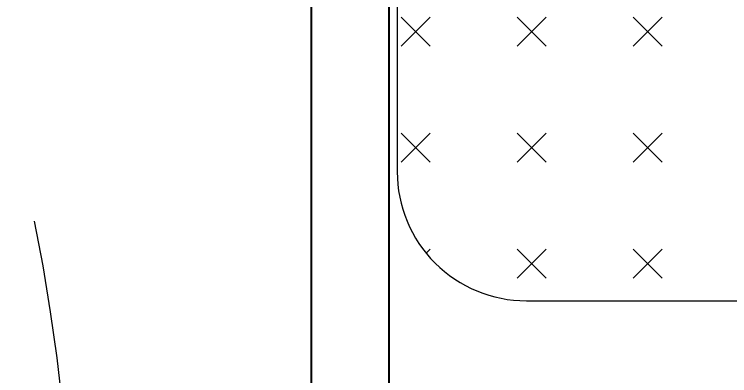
# Model space of a CAD drawing. Header units: inches. Extents: x 4017 to 5703, y -944 to 2840.
# Drawn here: x 4226.87 to 4254.56, y 1258.98 to 1272.98 of the extents above; entities that cross this region are included whole.
import ezdxf

# ---------------------------------------------------------------- set-up
doc = ezdxf.new("R2010")
doc.units = ezdxf.units.IN
doc.header["$MEASUREMENT"] = 0
doc.linetypes.add('DASHED', pattern=[19.05, 12.7, -6.35])
doc.layers.get('0').update_dxf_attribs({"color": 5})
doc.layers.get('DEFPOINTS').update_dxf_attribs({"color": 254})
doc.layers.add('1 - bed panels', color=170, linetype='Continuous', lineweight=9)
doc.layers.add('1 - plaster', color=1, linetype='Continuous', lineweight=9)
doc.layers.add('A-dim-work', color=8, linetype='Continuous')
doc.styles.add('hebtovna', font='hebtovna.shx', dxfattribs={"width": 0.7})
doc.dimstyles.new('Copy of gl-D10', dxfattribs={"dimtxt": 2, "dimasz": 1, "dimexe": 1, "dimexo": 1, "dimgap": 1, "dimtad": 0, "dimdec": 1, "dimzin": 0, "dimdsep": 46, "dimtxsty": 'hebtovna', "dimblk": 'OBLIQUE', "dimblk1": 'OBLIQUE', "dimblk2": 'OBLIQUE', "dimcen": 0, "dimdle": 0.5, "dimclrd": 256, "dimclre": 256, "dimclrt": 256, "dimadec": 0, "dimazin": 0, "dimtfac": 0.05, "dimtdec": 1, "dimtix": 1, "dimtmove": 2, "dimatfit": 0, "dimfxl": 1, "dimfxlon": 1, "dimtvp": 0.75, "dimtolj": 1, "dimtzin": 0, "dimarcsym": 0})

# ---------------------------------------------------------------- blocks, each defined once
blk = doc.blocks.new('_Oblique')
at = {"color": 0, "linetype": 'ByBlock', "lineweight": -2}
blk.add_line((-0.5, -0.5), (0.5, 0.5), dxfattribs=at)
blk = doc.blocks.new('*D216')
at = {"layer": 'A-dim-work', "color": 6, "lineweight": -2, "transparency": 16777216}
for p, q in [((4199.238, 1465.673), (4199.238, 1251.074)), ((4198.238, 1465.173), (4200.238, 1465.173)), ((4200.238, 1251.574), (4198.238, 1251.574))]:
    blk.add_line(p, q, dxfattribs=at)
at = {"layer": 'DEFPOINTS', "color": 0, "transparency": 16777216}
for p in [(4189.343, 1465.173), (4199.238, 1251.574), (4233.37, 1251.574)]:
    blk.add_point(p, dxfattribs=at)
at = {"layer": 'A-dim-work', "color": 6, "lineweight": -2, "transparency": 16777216}
for p, rotation in [((4199.238, 1465.173), 90), ((4199.238, 1251.574), 270)]:
    blk.add_blockref('_Oblique', p, dxfattribs=dict(at, rotation=rotation))
at = {"layer": 'A-dim-work', "color": 6, "transparency": 16777216, "insert": (4196.988, 1358.373), "char_height": 3, "attachment_point": 5, "rotation": 90, "style": 'hebtovna'}
blk.add_mtext('\\A1;213.6', dxfattribs=at)
blk = doc.blocks.new('*D218')
at = {"layer": 'A-dim-work', "color": 6, "lineweight": -2, "transparency": 16777216}
for p, q in [((4205.405, 1418.877), (4205.405, 1251.074)), ((4206.405, 1418.377), (4204.405, 1418.377)), ((4206.405, 1251.574), (4204.405, 1251.574))]:
    blk.add_line(p, q, dxfattribs=at)
at = {"layer": 'DEFPOINTS', "color": 0, "transparency": 16777216}
for p in [(4220.087, 1418.377), (4205.405, 1251.574), (4233.37, 1251.574)]:
    blk.add_point(p, dxfattribs=at)
at = {"layer": 'A-dim-work', "color": 6, "lineweight": -2, "transparency": 16777216}
for p, rotation in [((4205.405, 1418.377), 90), ((4205.405, 1251.574), 270)]:
    blk.add_blockref('_Oblique', p, dxfattribs=dict(at, rotation=rotation))
at = {"layer": 'A-dim-work', "color": 6, "transparency": 16777216, "insert": (4203.155, 1334.975), "char_height": 3, "attachment_point": 5, "rotation": 90, "style": 'hebtovna'}
blk.add_mtext('\\A1;166.8', dxfattribs=at)
blk = doc.blocks.new('nhyv')
at = {"layer": '1 - bed panels', "true_color": 0xc2c2c2}
h = blk.add_hatch(dxfattribs=at)
h.set_pattern_fill('CROSS', color=9, scale=0.5, angle=135)
h.set_pattern_definition([(135, (-268.083, -3.452), (-4.490128, 4e-16), [1.5875, -4.7625]), (225, (-268.083, -2.3296), (-4e-16, -4.490128), [1.5875, -4.7625])])
edge = h.paths.add_edge_path()
edge.add_line((59.654, 1298.726), (139.654, 1298.726))
edge.add_arc((139.654, 1293.726), 5, 0, 90, ccw=False)
edge.add_line((144.654, 1293.726), (144.654, 1103.726))
edge.add_arc((139.654, 1103.726), 5, -90, 0, ccw=False)
edge.add_line((139.654, 1098.726), (59.654, 1098.726))
edge.add_arc((59.654, 1103.726), 5, 180, 270, ccw=False)
edge.add_line((54.654, 1103.726), (54.654, 1293.726))
edge.add_arc((59.654, 1293.726), 5, 90, 180, ccw=False)
edge = h.paths.add_edge_path(flags=16)
edge.add_line((134.654, 1290.726), (134.654, 1261.726))
edge.add_arc((131.654, 1261.726), 3, -90, 0, ccw=False)
edge.add_line((131.654, 1258.726), (67.654, 1258.726))
edge.add_arc((67.654, 1261.726), 3, 180, 270, ccw=False)
edge.add_line((64.654, 1261.726), (64.654, 1290.726))
edge.add_arc((67.654, 1290.726), 3, 90, 180, ccw=False)
edge.add_line((67.654, 1293.726), (131.654, 1293.726))
edge.add_arc((131.654, 1290.726), 3, 0, 90, ccw=False)
at = {"layer": '1 - bed panels', "color": 9, "true_color": 0xc2c2c2}
blk.add_lwpolyline([(59.654, 1298.726), (139.654, 1298.726, -0.414214), (144.654, 1293.726), (144.654, 1103.726, -0.414214), (139.654, 1098.726), (59.654, 1098.726, -0.414214), (54.654, 1103.726), (54.654, 1293.726, -0.414214)], format="xyb", close=True, dxfattribs=at)
blk = doc.blocks.new('ddwsadwaef')
at = {"xscale": -1}
blk.add_blockref('nhyv', (47.974, -1300.215), dxfattribs=at)
blk = doc.blocks.new('doorpod')
at = {"layer": '1 - plaster', "linetype": 'DASHED'}
blk.add_lwpolyline([(-1.731, 7.391), (-1.679, 77.9, -0.408271), (71.323, 7.391)], format="xyb", dxfattribs=at)

msp = doc.modelspace()

# ---------------------------------------------------------------- linework, layer by layer
msp.add_lwpolyline([(4238.37, 1253.374), (4238.37, 1353.374), (4241.37, 1353.374), (4241.37, 1253.374), (4238.37, 1253.374)])
at = {"layer": '1 - plaster'}
msp.add_line((4238.37, 1253.374), (4238.37, 1463.374), dxfattribs=at)

# ---------------------------------------------------------------- block references
for name, p in [('ddwsadwaef', (4338.371, 1463.374)), ('doorpod', (4157.77, 1244.984))]:
    msp.add_blockref(name, p)

# ---------------------------------------------------------------- dimensions: what is measured, and where the dimension line sits
at = {"layer": 'A-dim-work'}
for base, p1, picture, middle in [((4199.238, 1251.574), (4189.343, 1465.173), '*D216', (4196.988, 1358.373)), ((4205.405, 1251.574), (4220.087, 1418.377), '*D218', (4203.155, 1334.975))]:
    dim = msp.add_linear_dim(base=base, p1=p1, p2=(4233.37, 1251.574), angle=90, dimstyle='Copy of gl-D10', override={"dimtxt": 3, "dimclrd": 6, "dimclre": 6, "dimclrt": 6}, dxfattribs=at)
    dim.commit()
    dim.dimension.update_dxf_attribs({"geometry": picture, "text_midpoint": middle})

doc.saveas('drawing.dxf')
